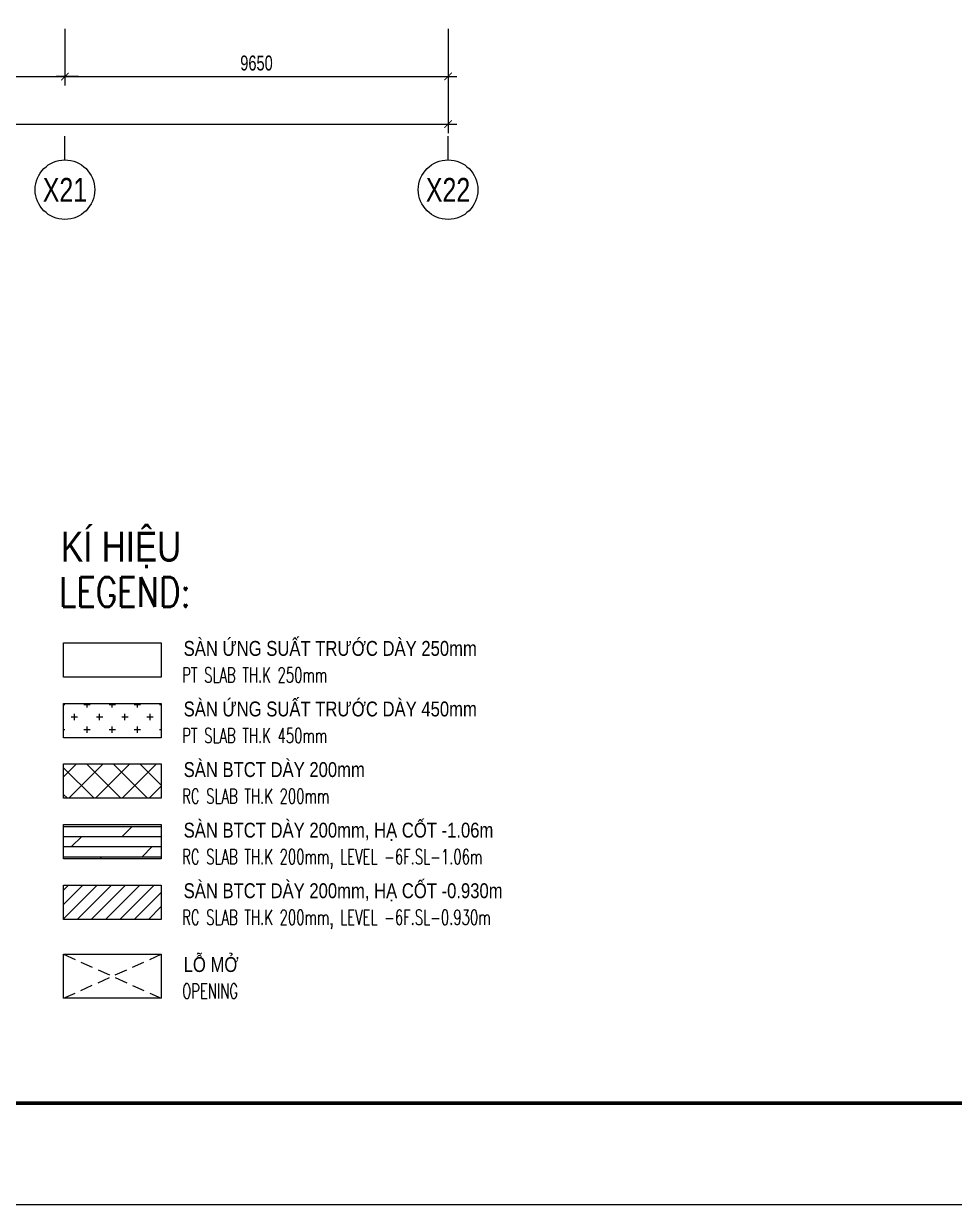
# Model space of a CAD drawing. Header units: millimetres. Extents: x 101649 to 227799, y -31109 to 57991.
# Drawn here: x 180909 to 204354, y -31109 to -1367 of the extents above; entities that cross this region are included whole.
import ezdxf
from ezdxf.enums import TextEntityAlignment as Align

# ---------------------------------------------------------------- set-up
doc = ezdxf.new("R2010")
doc.units = ezdxf.units.MM
doc.linetypes.add('DASHED2', pattern=[9.525, 6.35, -3.175])
doc.linetypes.add('HT_Dim Grid$0$CENTER2', pattern=[1.125, 0.75, -0.125, 0.125, -0.125])
doc.layers.get('0').update_dxf_attribs({"lineweight": 20})
doc.layers.get('Defpoints').update_dxf_attribs({"color": 151, "lineweight": 9})
for name, color, linetype, lineweight in [('B3CC1-Form A1$0$Doul-form', 8, 'Continuous', 13), ('B3CC1-Form A1$0$THAY', 8, 'Continuous', 18), ('HT_Dim Grid$0$NDC_S_AXIS', 5, 'HT_Dim Grid$0$CENTER2', 13), ('HT_Dim Grid$0$NDC_S_DIM', 1, 'Continuous', 15), ('HT_Dim Grid$0$NDC_S_SYMBOL', 1, 'Continuous', 15), ('HT_Dim Grid$0$NDC_S_TEXT SYMBOL', 7, 'Continuous', 20), ('NDC_S_ENG TEXT', 2, 'Continuous', 20), ('NDC_S_HATCH MATERIAL', 8, 'Continuous', 13), ('NDC_S_OPENING', 9, 'DASHED2', 13), ('NDC_S_SLAB', 2, 'Continuous', 20), ('NDC_S_SYMBOL', 1, 'Continuous', 15), ('NDC_S_VN TEXT', 7, 'Continuous', 20)]:
    doc.layers.add(name, color=color, linetype=linetype, lineweight=lineweight)
doc.styles.add('$0$NDC_EN TXT', font='romans.shx', dxfattribs={"width": 0.8})
doc.styles.add('HT_Dim Grid$0$NDC_ANNO', font='', dxfattribs={"width": 0.8})
doc.styles.add('HT_Dim Grid$0$NDC_DIM', font='', dxfattribs={"width": 0.75})
doc.styles.add('NDC_VIE TXT', font='arial.ttf', dxfattribs={"width": 0.8})
doc.styles.get('HT_Dim Grid$0$NDC_ANNO').set_extended_font_data('Dotum')
doc.styles.get('HT_Dim Grid$0$NDC_DIM').set_extended_font_data('Dotum')
doc.dimstyles.new('HT_Dim Grid$0$NDC_dim_150', dxfattribs={"dimscale": 150, "dimtxt": 2.5, "dimasz": 1.5, "dimexe": 1.5, "dimexo": 2.5, "dimgap": 1, "dimtad": 1, "dimdec": 0, "dimzin": 0, "dimdsep": 46, "dimtxsty": 'HT_Dim Grid$0$NDC_DIM', "dimblk": 'HT_Dim Grid$0$DIMMARK', "dimcen": 0.09, "dimdle": 1.2, "dimclrd": 1, "dimclre": 1, "dimclrt": 3, "dimadec": 0, "dimazin": 0, "dimtfac": 1, "dimtdec": 0, "dimtix": 1, "dimtofl": 0, "dimtmove": 0, "dimatfit": 3, "dimfxl": 8, "dimfxlon": 1, "dimtolj": 1, "dimtzin": 0, "dimarcsym": 0})

# ---------------------------------------------------------------- blocks, each defined once
blk = doc.blocks.new('B3CC1-Form A1')
at = {"layer": 'B3CC1-Form A1$0$Doul-form', "lineweight": 40, "const_width": 0.65}
blk.add_lwpolyline([(39.78, 17), (826, 17), (826, 577), (39.78, 577)], close=True, dxfattribs=at)
at = {"layer": 'B3CC1-Form A1$0$THAY', "color": 250}
blk.add_lwpolyline([(0, 0), (841, 0), (841, 594), (0, 594)], close=True, dxfattribs=at)
blk = doc.blocks.new('HT_Dim Grid$0$DIMMARK')
at = {"layer": 'HT_Dim Grid$0$NDC_S_DIM', "color": 1}
blk.add_line((-1.5, 0), (1, 0), dxfattribs=at)
at = {"layer": 'HT_Dim Grid$0$NDC_S_DIM', "color": 2, "const_width": 0.1}
blk.add_lwpolyline([(-0.42, -0.42), (0.42, 0.42)], dxfattribs=at)
blk = doc.blocks.new('*D268')
at = {"layer": 'Defpoints', "color": 0, "ltscale": 200, "transparency": 16777216}
for p in [(130700, 8900), (191600, 8900), (191600, -3900)]:
    blk.add_point(p, dxfattribs=at)
at = {"layer": 'HT_Dim Grid$0$NDC_S_DIM', "color": 1, "lineweight": -2, "ltscale": 200, "transparency": 16777216}
for p, q in [((130700, -2700), (130700, -4125)), ((191600, -2700), (191600, -4125)), ((130925, -3900), (191375, -3900))]:
    blk.add_line(p, q, dxfattribs=at)
at = {"layer": 'HT_Dim Grid$0$NDC_S_DIM', "color": 1, "lineweight": -2, "ltscale": 200, "transparency": 16777216, "xscale": 225, "yscale": 225, "zscale": 225, "rotation": 180}
blk.add_blockref('HT_Dim Grid$0$DIMMARK', (130700, -3900), dxfattribs=at)
at = {"layer": 'HT_Dim Grid$0$NDC_S_DIM', "color": 1, "lineweight": -2, "ltscale": 200, "transparency": 16777216, "xscale": 225, "yscale": 225, "zscale": 225}
blk.add_blockref('HT_Dim Grid$0$DIMMARK', (191600, -3900), dxfattribs=at)
at = {"layer": 'HT_Dim Grid$0$NDC_S_DIM', "color": 3, "ltscale": 200, "transparency": 16777216, "insert": (161150, -3562), "char_height": 375, "attachment_point": 5, "style": 'HT_Dim Grid$0$NDC_DIM'}
blk.add_mtext('\\A1;60900', dxfattribs=at)
blk = doc.blocks.new('*D277')
at = {"layer": 'Defpoints', "color": 0, "ltscale": 200, "transparency": 16777216}
for p in [(171550, 8900), (181950, 8900), (181950, -2700)]:
    blk.add_point(p, dxfattribs=at)
at = {"layer": 'HT_Dim Grid$0$NDC_S_DIM', "color": 1, "lineweight": -2, "ltscale": 200, "transparency": 16777216}
for p, q in [((171550, -1500), (171550, -2925)), ((181950, -1500), (181950, -2925)), ((171775, -2700), (181725, -2700))]:
    blk.add_line(p, q, dxfattribs=at)
at = {"layer": 'HT_Dim Grid$0$NDC_S_DIM', "color": 1, "lineweight": -2, "ltscale": 200, "transparency": 16777216, "xscale": 225, "yscale": 225, "zscale": 225, "rotation": 180}
blk.add_blockref('HT_Dim Grid$0$DIMMARK', (171550, -2700), dxfattribs=at)
at = {"layer": 'HT_Dim Grid$0$NDC_S_DIM', "color": 1, "lineweight": -2, "ltscale": 200, "transparency": 16777216, "xscale": 225, "yscale": 225, "zscale": 225}
blk.add_blockref('HT_Dim Grid$0$DIMMARK', (181950, -2700), dxfattribs=at)
at = {"layer": 'HT_Dim Grid$0$NDC_S_DIM', "color": 3, "ltscale": 200, "transparency": 16777216, "insert": (176750, -2362), "char_height": 375, "attachment_point": 5, "style": 'HT_Dim Grid$0$NDC_DIM'}
blk.add_mtext('\\A1;10400', dxfattribs=at)
blk = doc.blocks.new('*D278')
at = {"layer": 'Defpoints', "color": 0, "ltscale": 200, "transparency": 16777216}
for p in [(181950, 8900), (191600, 8900), (191600, -2700)]:
    blk.add_point(p, dxfattribs=at)
at = {"layer": 'HT_Dim Grid$0$NDC_S_DIM', "color": 1, "lineweight": -2, "ltscale": 200, "transparency": 16777216}
for p, q in [((181950, -1500), (181950, -2925)), ((191600, -1500), (191600, -2925)), ((182175, -2700), (191375, -2700))]:
    blk.add_line(p, q, dxfattribs=at)
at = {"layer": 'HT_Dim Grid$0$NDC_S_DIM', "color": 1, "lineweight": -2, "ltscale": 200, "transparency": 16777216, "xscale": 225, "yscale": 225, "zscale": 225, "rotation": 180}
blk.add_blockref('HT_Dim Grid$0$DIMMARK', (181950, -2700), dxfattribs=at)
at = {"layer": 'HT_Dim Grid$0$NDC_S_DIM', "color": 1, "lineweight": -2, "ltscale": 200, "transparency": 16777216, "xscale": 225, "yscale": 225, "zscale": 225}
blk.add_blockref('HT_Dim Grid$0$DIMMARK', (191600, -2700), dxfattribs=at)
at = {"layer": 'HT_Dim Grid$0$NDC_S_DIM', "color": 3, "ltscale": 200, "transparency": 16777216, "insert": (186775, -2362), "char_height": 375, "attachment_point": 5, "style": 'HT_Dim Grid$0$NDC_DIM'}
blk.add_mtext('\\A1;9650', dxfattribs=at)
blk = doc.blocks.new('*U266')
at = {"layer": 'HT_Dim Grid$0$NDC_S_SYMBOL'}
blk.add_line((0, 5), (0, 9), dxfattribs=at)
blk.add_circle((0, 0), 5, dxfattribs=at)
at = {"layer": 'HT_Dim Grid$0$NDC_S_TEXT SYMBOL', "color": 7, "style": 'HT_Dim Grid$0$NDC_ANNO', "width": 0.8}
blk.add_attdef('GRID', text='', height=4, dxfattribs=at).set_placement((0, 0), align=Align.MIDDLE)
blk = doc.blocks.new('HT_Dim Grid')
at = {"layer": 'HT_Dim Grid$0$NDC_S_AXIS', "xscale": 150, "yscale": 150, "zscale": 150}
for p, values in [((181950, -5550), {'GRID': 'X21'}), ((191600, -5550), {'GRID': 'X22'})]:
    blk.add_blockref('*U266', p, dxfattribs=at).add_auto_attribs(values)
at = {"layer": 'HT_Dim Grid$0$NDC_S_DIM', "ltscale": 200}
for base, p1, p2, picture, middle in [((191600, -3900), (130700, 8900), (191600, 8900), '*D268', (161150, -3562.2)), ((181950, -2700), (171550, 8900), (181950, 8900), '*D277', (176750, -2362.2)), ((191600, -2700), (181950, 8900), (191600, 8900), '*D278', (186775, -2362.2))]:
    dim = blk.add_linear_dim(base=base, p1=p1, p2=p2, dimstyle='HT_Dim Grid$0$NDC_dim_150', override={"dimtmove": 1}, dxfattribs=at)
    dim.commit()
    dim.dimension.update_dxf_attribs({"geometry": picture, "text_midpoint": middle})
blk = doc.blocks.new('HT_6F_Beam')
at = {"ltscale": 200}
blk.add_blockref('HT_Dim Grid', (0, 0), dxfattribs=at)

msp = doc.modelspace()

# ---------------------------------------------------------------- hatches: boundary and pattern name
at = {"layer": 'NDC_S_HATCH MATERIAL', "ltscale": 100}
h = msp.add_hatch(dxfattribs=at)
h.set_pattern_fill('CROSS', color=256, scale=50)
h.set_pattern_definition([(0, (-22043.23, -10259.27), (317.5, 317.5), [158.75, -476.25]), (90, (-21963.86, -10338.65), (-317.5, 317.5), [158.75, -476.25])])
h.paths.add_polyline_path([(181914.6, -18490.2), (181914.6, -19354.3), (184372.9, -19354.3), (184372.9, -18490.2)])
h = msp.add_hatch(dxfattribs=at)
h.set_pattern_fill('ANSI37', color=256, scale=150)
h.set_pattern_definition([(45, (-13965.4, -16184.8), (-336.7596, 336.7596), []), (135, (-13965.4, -16184.8), (-336.7596, -336.7596), [])])
h.paths.add_polyline_path([(181914.6, -20016.2), (181914.6, -20880.3), (184372.9, -20880.3), (184372.9, -20016.2)])
h = msp.add_hatch(dxfattribs=at)
h.set_pattern_fill('DOLMIT', color=256, scale=40)
h.paths.add_polyline_path([(181914.6, -21542.2), (184372.9, -21542.2), (184372.9, -22406.3), (181914.6, -22406.3)])
h = msp.add_hatch(dxfattribs=at)
h.set_pattern_fill('ANSI31', color=256, scale=80)
h.paths.add_polyline_path([(184372.9, -23068.2), (181914.6, -23068.2), (181914.6, -23932.3), (184372.9, -23932.3)])

# ---------------------------------------------------------------- linework, layer by layer
at = {"layer": 'NDC_S_OPENING', "ltscale": 50}
for p, q in [((181914.6, -24809.2), (184372.9, -25917.4)), ((181914.6, -25917.4), (184372.9, -24809.2))]:
    msp.add_line(p, q, dxfattribs=at)
at = {"layer": 'NDC_S_SLAB'}
for points in [[(181914.6, -16964.2), (184372.9, -16964.2), (184372.9, -17828.3), (181914.6, -17828.3)], [(181914.6, -18490.2), (184372.9, -18490.2), (184372.9, -19354.3), (181914.6, -19354.3)], [(181914.6, -20016.2), (184372.9, -20016.2), (184372.9, -20880.3), (181914.6, -20880.3)], [(181914.6, -21542.2), (184372.9, -21542.2), (184372.9, -22406.3), (181914.6, -22406.3)], [(181914.6, -23068.2), (184372.9, -23068.2), (184372.9, -23932.3), (181914.6, -23932.3)], [(181914.6, -24809.2), (184372.9, -24809.2), (184372.9, -25917.4), (181914.6, -25917.4)]]:
    msp.add_lwpolyline(points, close=True, dxfattribs=at)

# ---------------------------------------------------------------- block references
at = {"layer": 'NDC_S_SYMBOL', "ltscale": 100, "xscale": 150, "yscale": 150, "zscale": 150}
msp.add_blockref('B3CC1-Form A1', (101649.2, -31109.3), dxfattribs=at)
at = {"layer": 'NDC_S_VN TEXT', "ltscale": 100}
msp.add_blockref('HT_6F_Beam', (0, 0), dxfattribs=at)

# ---------------------------------------------------------------- texts
at = {"layer": 'NDC_S_ENG TEXT', "style": '$0$NDC_EN TXT'}
for s, height, width, p in [('LEGEND:', 750, 0.8, (181800.2, -16059.5)), ('PT SLAB TH.K 250mm', 375, 0.65, (184901.7, -17961)), ('PT SLAB TH.K 450mm', 375, 0.65, (184901.7, -19487)), ('RC SLAB TH.K 200mm', 375, 0.65, (184901.7, -21013)), ('RC SLAB TH.K 200mm, LEVEL -6F.SL-1.06m', 375, 0.65, (184901.7, -22539)), ('RC SLAB TH.K 200mm, LEVEL -6F.SL-0.930m', 375, 0.65, (184901.7, -24065)), ('OPENING', 375, 0.65, (184901.7, -25923.9))]:
    msp.add_text(s, height=height, dxfattribs=dict(at, width=width)).set_placement(p)
at = {"layer": 'NDC_S_VN TEXT', "style": 'NDC_VIE TXT', "width": 0.8}
msp.add_text('KÍ HIỆU', height=750, dxfattribs=at).set_placement((181850.4, -14168.4), align=Align.TOP_LEFT)
for s, p in [('SÀN ỨNG SUẤT TRƯỚC DÀY 250mm', (184940, -17292.2)), ('SÀN ỨNG SUẤT TRƯỚC DÀY 450mm', (184940, -18818.2)), ('SÀN BTCT DÀY 200mm', (184940, -20344.2)), ('SÀN BTCT DÀY 200mm, HẠ CỐT -1.06m', (184940, -21870.2)), ('SÀN BTCT DÀY 200mm, HẠ CỐT -0.930m', (184940, -23396.2)), ('LỖ MỞ', (184940, -25255.1))]:
    msp.add_text(s, height=375, dxfattribs=at).set_placement(p)

doc.saveas('drawing.dxf')
